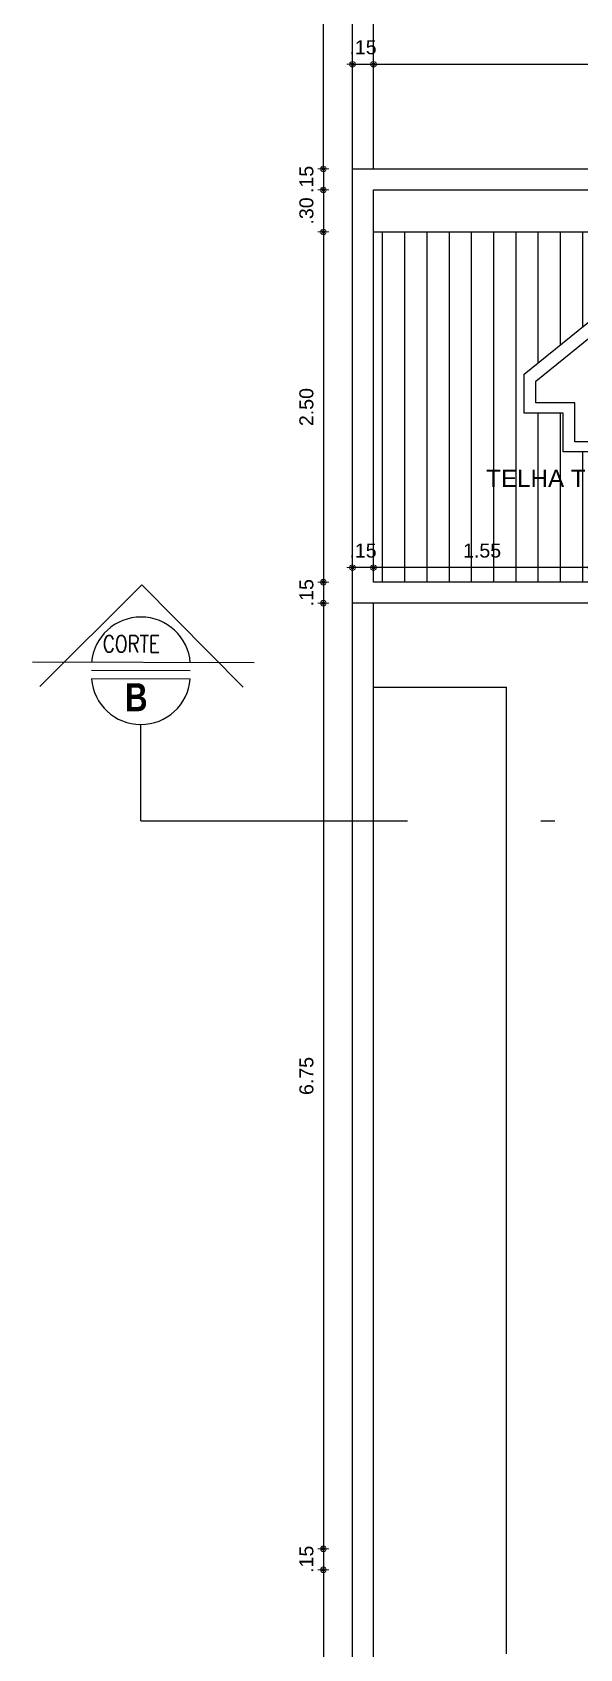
# Model space of a CAD drawing. Header units: millimetres. Extents: x 1540 to 1603, y 509.1 to 598.2.
# Drawn here: x 1557.06 to 1560.97, y 536.29 to 547.83 of the extents above; entities that cross this region are included whole.
import ezdxf

# ---------------------------------------------------------------- set-up
doc = ezdxf.new("R2010")
doc.units = ezdxf.units.MM
doc.linetypes.add('DASHDOT2', pattern=[12.7, 6.35, -3.175, 0, -3.175])
for name, color, linetype in [('A-PEN-08', 8, 'Continuous'), ('A-PEN-B', 5, 'Continuous'), ('A-PEN-C', 4, 'Continuous'), ('A-PEN-G', 3, 'Continuous'), ('A-PEN-M', 6, 'Continuous'), ('A-PEN-R', 1, 'Continuous'), ('L-Cortes', 2, 'Continuous')]:
    doc.layers.add(name, color=color, linetype=linetype)
doc.layers.add('COTAS', color=53, linetype='Continuous', lineweight=9)
doc.styles.add('CARIMBO_DADOS', font='arial.ttf', dxfattribs={"height": 0.1})
doc.styles.add('REG60', font='romans.shx', dxfattribs={"width": 0.8, "height": 0.15})
doc.styles.add('SANSSERIF2', font='sanssb__.ttf', dxfattribs={"width": 0.8})
doc.dimstyles.get("Standard").update_dxf_attribs({"dimtxt": 0.18, "dimasz": 0.18, "dimexe": 0.18, "dimexo": 0.0625, "dimgap": 0.09, "dimtad": 0, "dimtih": 1, "dimtoh": 1, "dimdec": 4, "dimzin": 0, "dimdsep": 46, "dimtxsty": 'Standard', "dimcen": 0.09, "dimadec": 0, "dimazin": 0, "dimtfac": 1, "dimtdec": 4, "dimtofl": 0, "dimtmove": 0, "dimatfit": 3, "dimfxl": 1, "dimtolj": 1, "dimtzin": 0, "dimarcsym": 0})

# ---------------------------------------------------------------- blocks, each defined once
blk = doc.blocks.new('CIRCULOS')
at = {"layer": 'COTAS'}
for p, q in [((-4, 0), (4, 0)), ((0, 4), (0, -4))]:
    blk.add_line(p, q, dxfattribs=at)
for radius in [2, 1]:
    blk.add_circle((0, 0), radius, dxfattribs=at)
blk = doc.blocks.new('*D385')
at = {"layer": 'A-PEN-08', "color": 8, "lineweight": -2, "ltscale": 0.05}
for p, q in [((1559.14, 546.868), (1559.14, 546.878)), ((1559.14, 546.858), (1559.14, 546.708)), ((1559.14, 546.698), (1559.14, 546.688))]:
    blk.add_line(p, q, dxfattribs=at)
at = {"layer": 'Defpoints', "color": 0, "ltscale": 0.05}
for p in [(1559.348, 546.858), (1559.14, 546.708), (1559.498, 546.708)]:
    blk.add_point(p, dxfattribs=at)
at = {"layer": 'A-PEN-08', "color": 8, "lineweight": -2, "ltscale": 0.05, "xscale": 0.01, "yscale": 0.01, "zscale": 0.01}
for p, rotation in [((1559.14, 546.858), 270), ((1559.14, 546.708), 90)]:
    blk.add_blockref('CIRCULOS', p, dxfattribs=dict(at, rotation=rotation))
at = {"layer": 'A-PEN-08', "color": 230, "ltscale": 0.05, "insert": (1559.019, 546.783), "char_height": 0.1, "attachment_point": 5, "rotation": 90, "style": 'CARIMBO_DADOS'}
blk.add_mtext('\\A1;.15', dxfattribs=at)
blk = doc.blocks.new('*D386')
at = {"layer": 'A-PEN-08', "color": 8, "lineweight": -2, "ltscale": 0.05}
for p, q in [((1559.14, 546.718), (1559.14, 546.728)), ((1559.14, 546.708), (1559.14, 546.408)), ((1559.14, 546.398), (1559.14, 546.388))]:
    blk.add_line(p, q, dxfattribs=at)
at = {"layer": 'Defpoints', "color": 0, "ltscale": 0.05}
for p in [(1559.498, 546.708), (1559.14, 546.408), (1559.498, 546.408)]:
    blk.add_point(p, dxfattribs=at)
at = {"layer": 'A-PEN-08', "color": 8, "lineweight": -2, "ltscale": 0.05, "xscale": 0.01, "yscale": 0.01, "zscale": 0.01}
for p, rotation in [((1559.14, 546.708), 270), ((1559.14, 546.408), 90)]:
    blk.add_blockref('CIRCULOS', p, dxfattribs=dict(at, rotation=rotation))
at = {"layer": 'A-PEN-08', "color": 230, "ltscale": 0.05, "insert": (1559.019, 546.558), "char_height": 0.1, "attachment_point": 5, "rotation": 90, "style": 'CARIMBO_DADOS'}
blk.add_mtext('\\A1;.30', dxfattribs=at)
blk = doc.blocks.new('*D387')
at = {"layer": 'A-PEN-08', "color": 8, "lineweight": -2, "ltscale": 0.05}
blk.add_line((1559.14, 546.398), (1559.14, 543.918), dxfattribs=at)
at = {"layer": 'Defpoints', "color": 0, "ltscale": 0.05}
for p in [(1559.498, 546.408), (1559.14, 543.908), (1559.498, 543.908)]:
    blk.add_point(p, dxfattribs=at)
at = {"layer": 'A-PEN-08', "color": 8, "lineweight": -2, "ltscale": 0.05, "xscale": 0.01, "yscale": 0.01, "zscale": 0.01}
for p, rotation in [((1559.14, 546.408), 90), ((1559.14, 543.908), 270)]:
    blk.add_blockref('CIRCULOS', p, dxfattribs=dict(at, rotation=rotation))
at = {"layer": 'A-PEN-08', "color": 230, "ltscale": 0.05, "insert": (1559.019, 545.158), "char_height": 0.1, "attachment_point": 5, "rotation": 90, "style": 'CARIMBO_DADOS'}
blk.add_mtext('\\A1;2.50', dxfattribs=at)
blk = doc.blocks.new('*D388')
at = {"layer": 'A-PEN-08', "color": 8, "lineweight": -2, "ltscale": 0.05}
for p, q in [((1559.14, 543.918), (1559.14, 543.928)), ((1559.14, 543.908), (1559.14, 543.758)), ((1559.14, 543.748), (1559.14, 543.738))]:
    blk.add_line(p, q, dxfattribs=at)
at = {"layer": 'Defpoints', "color": 0, "ltscale": 0.05}
for p in [(1559.498, 543.908), (1559.14, 543.758), (1559.348, 543.758)]:
    blk.add_point(p, dxfattribs=at)
at = {"layer": 'A-PEN-08', "color": 8, "lineweight": -2, "ltscale": 0.05, "xscale": 0.01, "yscale": 0.01, "zscale": 0.01}
for p, rotation in [((1559.14, 543.908), 270), ((1559.14, 543.758), 90)]:
    blk.add_blockref('CIRCULOS', p, dxfattribs=dict(at, rotation=rotation))
at = {"layer": 'A-PEN-08', "color": 230, "ltscale": 0.05, "insert": (1559.019, 543.833), "char_height": 0.1, "attachment_point": 5, "rotation": 90, "style": 'CARIMBO_DADOS'}
blk.add_mtext('\\A1;.15', dxfattribs=at)
blk = doc.blocks.new('*D389')
at = {"layer": 'A-PEN-08', "color": 8, "lineweight": -2, "ltscale": 0.05}
blk.add_line((1559.14, 543.748), (1559.14, 537.018), dxfattribs=at)
at = {"layer": 'Defpoints', "color": 0, "ltscale": 0.05}
for p in [(1559.348, 543.758), (1559.14, 537.008), (1561.198, 537.008)]:
    blk.add_point(p, dxfattribs=at)
at = {"layer": 'A-PEN-08', "color": 8, "lineweight": -2, "ltscale": 0.05, "xscale": 0.01, "yscale": 0.01, "zscale": 0.01}
for p, rotation in [((1559.14, 543.758), 90), ((1559.14, 537.008), 270)]:
    blk.add_blockref('CIRCULOS', p, dxfattribs=dict(at, rotation=rotation))
at = {"layer": 'A-PEN-08', "color": 230, "ltscale": 0.05, "insert": (1559.019, 540.383), "char_height": 0.1, "attachment_point": 5, "rotation": 90, "style": 'CARIMBO_DADOS'}
blk.add_mtext('\\A1;6.75', dxfattribs=at)
blk = doc.blocks.new('*D329')
at = {"layer": 'A-PEN-08', "color": 8, "lineweight": -2, "ltscale": 0.05}
for p, q in [((1559.338, 547.605), (1559.328, 547.605)), ((1559.348, 547.605), (1559.498, 547.605)), ((1559.508, 547.605), (1559.518, 547.605))]:
    blk.add_line(p, q, dxfattribs=at)
at = {"layer": 'Defpoints', "color": 0, "ltscale": 0.05}
for p in [(1559.498, 547.605), (1559.348, 546.858), (1559.498, 546.708)]:
    blk.add_point(p, dxfattribs=at)
at = {"layer": 'A-PEN-08', "color": 8, "lineweight": -2, "ltscale": 0.05, "xscale": 0.01, "yscale": 0.01, "zscale": 0.01}
blk.add_blockref('CIRCULOS', (1559.348, 547.605), dxfattribs=at)
at = {"layer": 'A-PEN-08', "color": 8, "lineweight": -2, "ltscale": 0.05, "xscale": 0.01, "yscale": 0.01, "zscale": 0.01, "rotation": 180}
blk.add_blockref('CIRCULOS', (1559.498, 547.605), dxfattribs=at)
at = {"layer": 'A-PEN-08', "color": 230, "ltscale": 0.05, "insert": (1559.423, 547.726), "char_height": 0.1, "attachment_point": 5, "style": 'CARIMBO_DADOS'}
blk.add_mtext('\\A1;.15', dxfattribs=at)
blk = doc.blocks.new('*D393')
at = {"layer": 'A-PEN-08', "color": 8, "lineweight": -2, "ltscale": 0.05}
blk.add_line((1559.508, 547.605), (1566.188, 547.605), dxfattribs=at)
at = {"layer": 'Defpoints', "color": 0, "ltscale": 0.05}
for p in [(1566.198, 547.605), (1559.498, 546.708), (1566.198, 546.708)]:
    blk.add_point(p, dxfattribs=at)
at = {"layer": 'A-PEN-08', "color": 8, "lineweight": -2, "ltscale": 0.05, "xscale": 0.01, "yscale": 0.01, "zscale": 0.01, "rotation": 180}
blk.add_blockref('CIRCULOS', (1559.498, 547.605), dxfattribs=at)
at = {"layer": 'A-PEN-08', "color": 8, "lineweight": -2, "ltscale": 0.05, "xscale": 0.01, "yscale": 0.01, "zscale": 0.01}
blk.add_blockref('CIRCULOS', (1566.198, 547.605), dxfattribs=at)
at = {"layer": 'A-PEN-08', "color": 230, "ltscale": 0.05, "insert": (1562.848, 547.726), "char_height": 0.1, "attachment_point": 5, "style": 'CARIMBO_DADOS'}
blk.add_mtext('\\A1;6.70', dxfattribs=at)
blk = doc.blocks.new('*D530')
at = {"layer": 'A-PEN-08', "color": 8, "lineweight": -2, "ltscale": 0.05}
blk.add_line((1561.038, 544.012), (1559.508, 544.012), dxfattribs=at)
at = {"layer": 'Defpoints', "color": 0, "ltscale": 0.05}
for p in [(1559.498, 544.012), (1559.498, 543.908), (1561.048, 543.908)]:
    blk.add_point(p, dxfattribs=at)
at = {"layer": 'A-PEN-08', "color": 8, "lineweight": -2, "ltscale": 0.05, "xscale": 0.01, "yscale": 0.01, "zscale": 0.01, "rotation": 180}
blk.add_blockref('CIRCULOS', (1559.498, 544.012), dxfattribs=at)
at = {"layer": 'A-PEN-08', "color": 8, "lineweight": -2, "ltscale": 0.05, "xscale": 0.01, "yscale": 0.01, "zscale": 0.01}
blk.add_blockref('CIRCULOS', (1561.048, 544.012), dxfattribs=at)
at = {"layer": 'A-PEN-08', "color": 230, "ltscale": 0.05, "insert": (1560.273, 544.133), "char_height": 0.1, "attachment_point": 5, "style": 'CARIMBO_DADOS'}
blk.add_mtext('\\A1;1.55', dxfattribs=at)
blk = doc.blocks.new('*D531')
at = {"layer": 'A-PEN-08', "color": 8, "lineweight": -2, "ltscale": 0.05}
for p, q in [((1559.338, 544.012), (1559.328, 544.012)), ((1559.498, 544.012), (1559.348, 544.012)), ((1559.508, 544.012), (1559.518, 544.012))]:
    blk.add_line(p, q, dxfattribs=at)
at = {"layer": 'Defpoints', "color": 0, "ltscale": 0.05}
for p in [(1559.348, 544.012), (1559.498, 543.908), (1559.348, 543.758)]:
    blk.add_point(p, dxfattribs=at)
at = {"layer": 'A-PEN-08', "color": 8, "lineweight": -2, "ltscale": 0.05, "xscale": 0.01, "yscale": 0.01, "zscale": 0.01}
blk.add_blockref('CIRCULOS', (1559.348, 544.012), dxfattribs=at)
at = {"layer": 'A-PEN-08', "color": 8, "lineweight": -2, "ltscale": 0.05, "xscale": 0.01, "yscale": 0.01, "zscale": 0.01, "rotation": 180}
blk.add_blockref('CIRCULOS', (1559.498, 544.012), dxfattribs=at)
at = {"layer": 'A-PEN-08', "color": 230, "ltscale": 0.05, "insert": (1559.423, 544.133), "char_height": 0.1, "attachment_point": 5, "style": 'CARIMBO_DADOS'}
blk.add_mtext('\\A1;.15', dxfattribs=at)
blk = doc.blocks.new('*D361')
at = {"layer": 'A-PEN-08', "color": 8, "lineweight": -2, "ltscale": 0.05}
for p, q in [((1559.14, 537.018), (1559.14, 537.028)), ((1559.14, 537.008), (1559.14, 536.858)), ((1559.14, 536.848), (1559.14, 536.838))]:
    blk.add_line(p, q, dxfattribs=at)
at = {"layer": 'Defpoints', "color": 0, "ltscale": 0.05}
for p in [(1561.198, 537.008), (1559.14, 536.858), (1561.048, 536.858)]:
    blk.add_point(p, dxfattribs=at)
at = {"layer": 'A-PEN-08', "color": 8, "lineweight": -2, "ltscale": 0.05, "xscale": 0.01, "yscale": 0.01, "zscale": 0.01}
for p, rotation in [((1559.14, 537.008), 270), ((1559.14, 536.858), 90)]:
    blk.add_blockref('CIRCULOS', p, dxfattribs=dict(at, rotation=rotation))
at = {"layer": 'A-PEN-08', "color": 230, "ltscale": 0.05, "insert": (1559.019, 536.933), "char_height": 0.1, "attachment_point": 5, "rotation": 90, "style": 'CARIMBO_DADOS'}
blk.add_mtext('\\A1;.15', dxfattribs=at)
blk = doc.blocks.new('*D532')
at = {"layer": 'A-PEN-08', "color": 8, "lineweight": -2, "ltscale": 0.05}
blk.add_line((1559.14, 536.848), (1559.14, 532.518), dxfattribs=at)
at = {"layer": 'Defpoints', "color": 0, "ltscale": 0.05}
for p in [(1561.048, 536.858), (1559.14, 532.508), (1562.898, 532.508)]:
    blk.add_point(p, dxfattribs=at)
at = {"layer": 'A-PEN-08', "color": 8, "lineweight": -2, "ltscale": 0.05, "xscale": 0.01, "yscale": 0.01, "zscale": 0.01}
for p, rotation in [((1559.14, 536.858), 90), ((1559.14, 532.508), 270)]:
    blk.add_blockref('CIRCULOS', p, dxfattribs=dict(at, rotation=rotation))
at = {"layer": 'A-PEN-08', "color": 230, "ltscale": 0.05, "insert": (1559.019, 534.683), "char_height": 0.1, "attachment_point": 5, "rotation": 90, "style": 'CARIMBO_DADOS'}
blk.add_mtext('\\A1;4.35', dxfattribs=at)
blk = doc.blocks.new('*D537')
at = {"layer": 'A-PEN-08', "color": 8, "lineweight": -2, "ltscale": 0.05}
blk.add_line((1559.14, 546.868), (1559.14, 549.848), dxfattribs=at)
at = {"layer": 'Defpoints', "color": 0, "ltscale": 0.05}
for p in [(1559.14, 549.858), (1559.498, 549.858), (1559.348, 546.858)]:
    blk.add_point(p, dxfattribs=at)
at = {"layer": 'A-PEN-08', "color": 8, "lineweight": -2, "ltscale": 0.05, "xscale": 0.01, "yscale": 0.01, "zscale": 0.01}
for p, rotation in [((1559.14, 549.858), 90), ((1559.14, 546.858), 270)]:
    blk.add_blockref('CIRCULOS', p, dxfattribs=dict(at, rotation=rotation))
at = {"layer": 'A-PEN-08', "color": 230, "ltscale": 0.05, "insert": (1559.019, 548.358), "char_height": 0.1, "attachment_point": 5, "rotation": 90, "style": 'CARIMBO_DADOS'}
blk.add_mtext('\\A1;3.00', dxfattribs=at)

msp = doc.modelspace()

# ---------------------------------------------------------------- hatches: boundary and pattern name
at = {"layer": 'A-PEN-B', "ltscale": 0.05}
h = msp.add_hatch(dxfattribs=at)
h.set_pattern_fill('LINE', color=8, scale=0.05, angle=90, style=0)
h.set_pattern_definition([(90, (-2519.20092, 361.37498), (-0.15875, 1e-17), [])])
h.paths.add_polyline_path([(1560.574, 545.392), (1560.574, 545.115), (1560.851, 545.115), (1560.851, 544.838), (1561.738, 544.838), (1561.738, 545.115), (1562.015, 545.115), (1562.015, 545.392), (1561.295, 545.977)], flags=0)
h.paths.add_polyline_path([(1559.498, 543.908), (1566.198, 543.908), (1566.198, 546.408), (1559.498, 546.408)])

# ---------------------------------------------------------------- linework, layer by layer
at = {"color": 6}
for p, q in [((1557.115, 543.164), (1557.844, 543.888)), ((1558.568, 543.159), (1557.844, 543.888)), ((1558.645, 543.332), (1557.062, 543.338))]:
    msp.add_line(p, q, dxfattribs=at)
for p, q in [((1558.189, 543.275), (1557.484, 543.277)), ((1558.189, 543.216), (1557.484, 543.218))]:
    msp.add_line(p, q)
for centre, start, end in [((1557.837, 543.305), 4.5691, 175.0088), ((1557.837, 543.246), 184.5691, 355.0088)]:
    msp.add_arc(centre, 0.354, start, end)
at = {"layer": 'A-PEN-B', "ltscale": 0.05}
for p, q in [((1559.348, 546.858), (1559.348, 550.008)), ((1559.498, 546.858), (1559.498, 549.858)), ((1559.348, 543.758), (1559.348, 546.858)), ((1559.498, 543.908), (1559.498, 546.708)), ((1559.498, 543.908), (1559.498, 546.708))]:
    msp.add_line(p, q, dxfattribs=at)
at = {"layer": 'A-PEN-B', "color": 2, "ltscale": 0.05}
for points in [[(1561.048, 543.758), (1559.348, 543.758), (1559.348, 546.858), (1559.498, 546.858), (1566.348, 546.858), (1566.348, 541.308)], [(1561.048, 543.908), (1559.498, 543.908), (1559.498, 546.708), (1566.198, 546.708), (1566.198, 541.308)]]:
    msp.add_lwpolyline(points, dxfattribs=at)
at = {"layer": 'A-PEN-B', "color": 6, "ltscale": 0.05}
msp.add_lwpolyline([(1559.498, 546.408), (1566.198, 546.408)], dxfattribs=at)
at = {"layer": 'A-PEN-C', "ltscale": 0.05}
for p, q in [((1559.348, 525.008), (1559.348, 543.758)), ((1559.498, 525.508), (1559.498, 543.758))]:
    msp.add_line(p, q, dxfattribs=at)
at = {"layer": 'A-PEN-C', "color": 8, "ltscale": 0.05}
for p in [(1559.498, 543.158), (1560.448, 536.258)]:
    msp.add_line(p, (1560.448, 543.158), dxfattribs=at)
at = {"layer": 'A-PEN-G'}
msp.add_lwpolyline([(1561.295, 545.977), (1562.015, 545.392), (1562.015, 545.115), (1561.738, 545.115), (1561.738, 544.838), (1560.851, 544.838), (1560.851, 545.115), (1560.574, 545.115), (1560.574, 545.392)], close=True, dxfattribs=at)
at = {"layer": 'A-PEN-M'}
msp.add_lwpolyline([(1561.295, 545.859), (1561.932, 545.342), (1561.932, 545.188), (1561.655, 545.188), (1561.655, 544.911), (1560.935, 544.911), (1560.935, 545.188), (1560.657, 545.188), (1560.657, 545.342)], close=True, dxfattribs=at)
at = {"layer": 'A-PEN-R', "linetype": 'DASHDOT2', "ltscale": 0.3}
for q in [(1557.836, 542.893), (1567.861, 542.205)]:
    msp.add_line((1557.836, 542.205), q, dxfattribs=at)

# ---------------------------------------------------------------- texts
at = {"color": 230, "insert": (1561.267, 544.545), "char_height": 0.12365, "attachment_point": 5, "style": 'CARIMBO_DADOS'}
msp.add_mtext('TELHA TIPO COLONIAL\\P I=25%', dxfattribs=at)
at = {"layer": 'L-Cortes', "color": 7, "width": 0.8}
for s, height, style, p in [('CORTE', 0.12, 'REG60', (1557.565, 543.408)), ('B', 0.2, 'SANSSERIF2', (1557.723, 542.987))]:
    msp.add_text(s, height=height, rotation=359.789, dxfattribs=dict(at, style=style)).set_placement(p)

# ---------------------------------------------------------------- dimensions: what is measured, and where the dimension line sits
at = {"layer": 'A-PEN-08', "ltscale": 0.05}
for base, p1, p2, picture, middle in [((1559.14, 549.858), (1559.348, 546.858), (1559.498, 549.858), '*D537', (1559.019, 548.358)), ((1559.14, 546.708), (1559.348, 546.858), (1559.498, 546.708), '*D385', (1559.019, 546.783)), ((1559.14, 546.408), (1559.498, 546.708), (1559.498, 546.408), '*D386', (1559.019, 546.558)), ((1559.14, 543.908), (1559.498, 546.408), (1559.498, 543.908), '*D387', (1559.019, 545.158)), ((1559.14, 543.758), (1559.498, 543.908), (1559.348, 543.758), '*D388', (1559.019, 543.833)), ((1559.14, 537.008), (1559.348, 543.758), (1561.198, 537.008), '*D389', (1559.019, 540.383)), ((1559.14, 536.858), (1561.198, 537.008), (1561.048, 536.858), '*D361', (1559.019, 536.933)), ((1559.14, 532.508), (1561.048, 536.858), (1562.898, 532.508), '*D532', (1559.019, 534.683))]:
    dim = msp.add_linear_dim(base=base, p1=p1, p2=p2, angle=90, dimstyle='Standard', override={"dimtxt": 0.1, "dimasz": 0.01, "dimexe": 0, "dimexo": 0, "dimgap": 0.07, "dimtad": 1, "dimtih": 0, "dimtoh": 0, "dimdec": 2, "dimzin": 5, "dimtxsty": 'CARIMBO_DADOS', "dimblk1": 'CIRCULOS', "dimblk2": 'CIRCULOS', "dimsah": 1, "dimcen": 0, "dimse1": 1, "dimse2": 1, "dimclrd": 8, "dimclre": 8, "dimclrt": 230, "dimtfac": 100, "dimtdec": 2, "dimtix": 1, "dimtofl": 1, "dimtmove": 2, "dimldrblk": 'CIRCULOS', "dimfxl": 0, "dimfxlon": 1, "dimtzin": 5, "dimarcsym": 1}, dxfattribs=at)
    dim.commit()
    dim.dimension.update_dxf_attribs({"geometry": picture, "text_midpoint": middle})
for base, p1, p2, picture, middle in [((1559.498, 547.605), (1559.348, 546.858), (1559.498, 546.708), '*D329', (1559.423, 547.726)), ((1566.198, 547.605), (1559.498, 546.708), (1566.198, 546.708), '*D393', (1562.848, 547.726)), ((1559.348, 544.012), (1559.498, 543.908), (1559.348, 543.758), '*D531', (1559.423, 544.133)), ((1559.498, 544.012), (1561.048, 543.908), (1559.498, 543.908), '*D530', (1560.273, 544.133))]:
    dim = msp.add_linear_dim(base=base, p1=p1, p2=p2, dimstyle='Standard', override={"dimtxt": 0.1, "dimasz": 0.01, "dimexe": 0, "dimexo": 0, "dimgap": 0.07, "dimtad": 1, "dimtih": 0, "dimtoh": 0, "dimdec": 2, "dimzin": 5, "dimtxsty": 'CARIMBO_DADOS', "dimblk1": 'CIRCULOS', "dimblk2": 'CIRCULOS', "dimsah": 1, "dimcen": 0, "dimse1": 1, "dimse2": 1, "dimclrd": 8, "dimclre": 8, "dimclrt": 230, "dimtfac": 100, "dimtdec": 2, "dimtix": 1, "dimtofl": 1, "dimtmove": 2, "dimldrblk": 'CIRCULOS', "dimfxl": 0, "dimfxlon": 1, "dimtzin": 5, "dimarcsym": 1}, dxfattribs=at)
    dim.commit()
    dim.dimension.update_dxf_attribs({"geometry": picture, "text_midpoint": middle})

doc.saveas('drawing.dxf')
